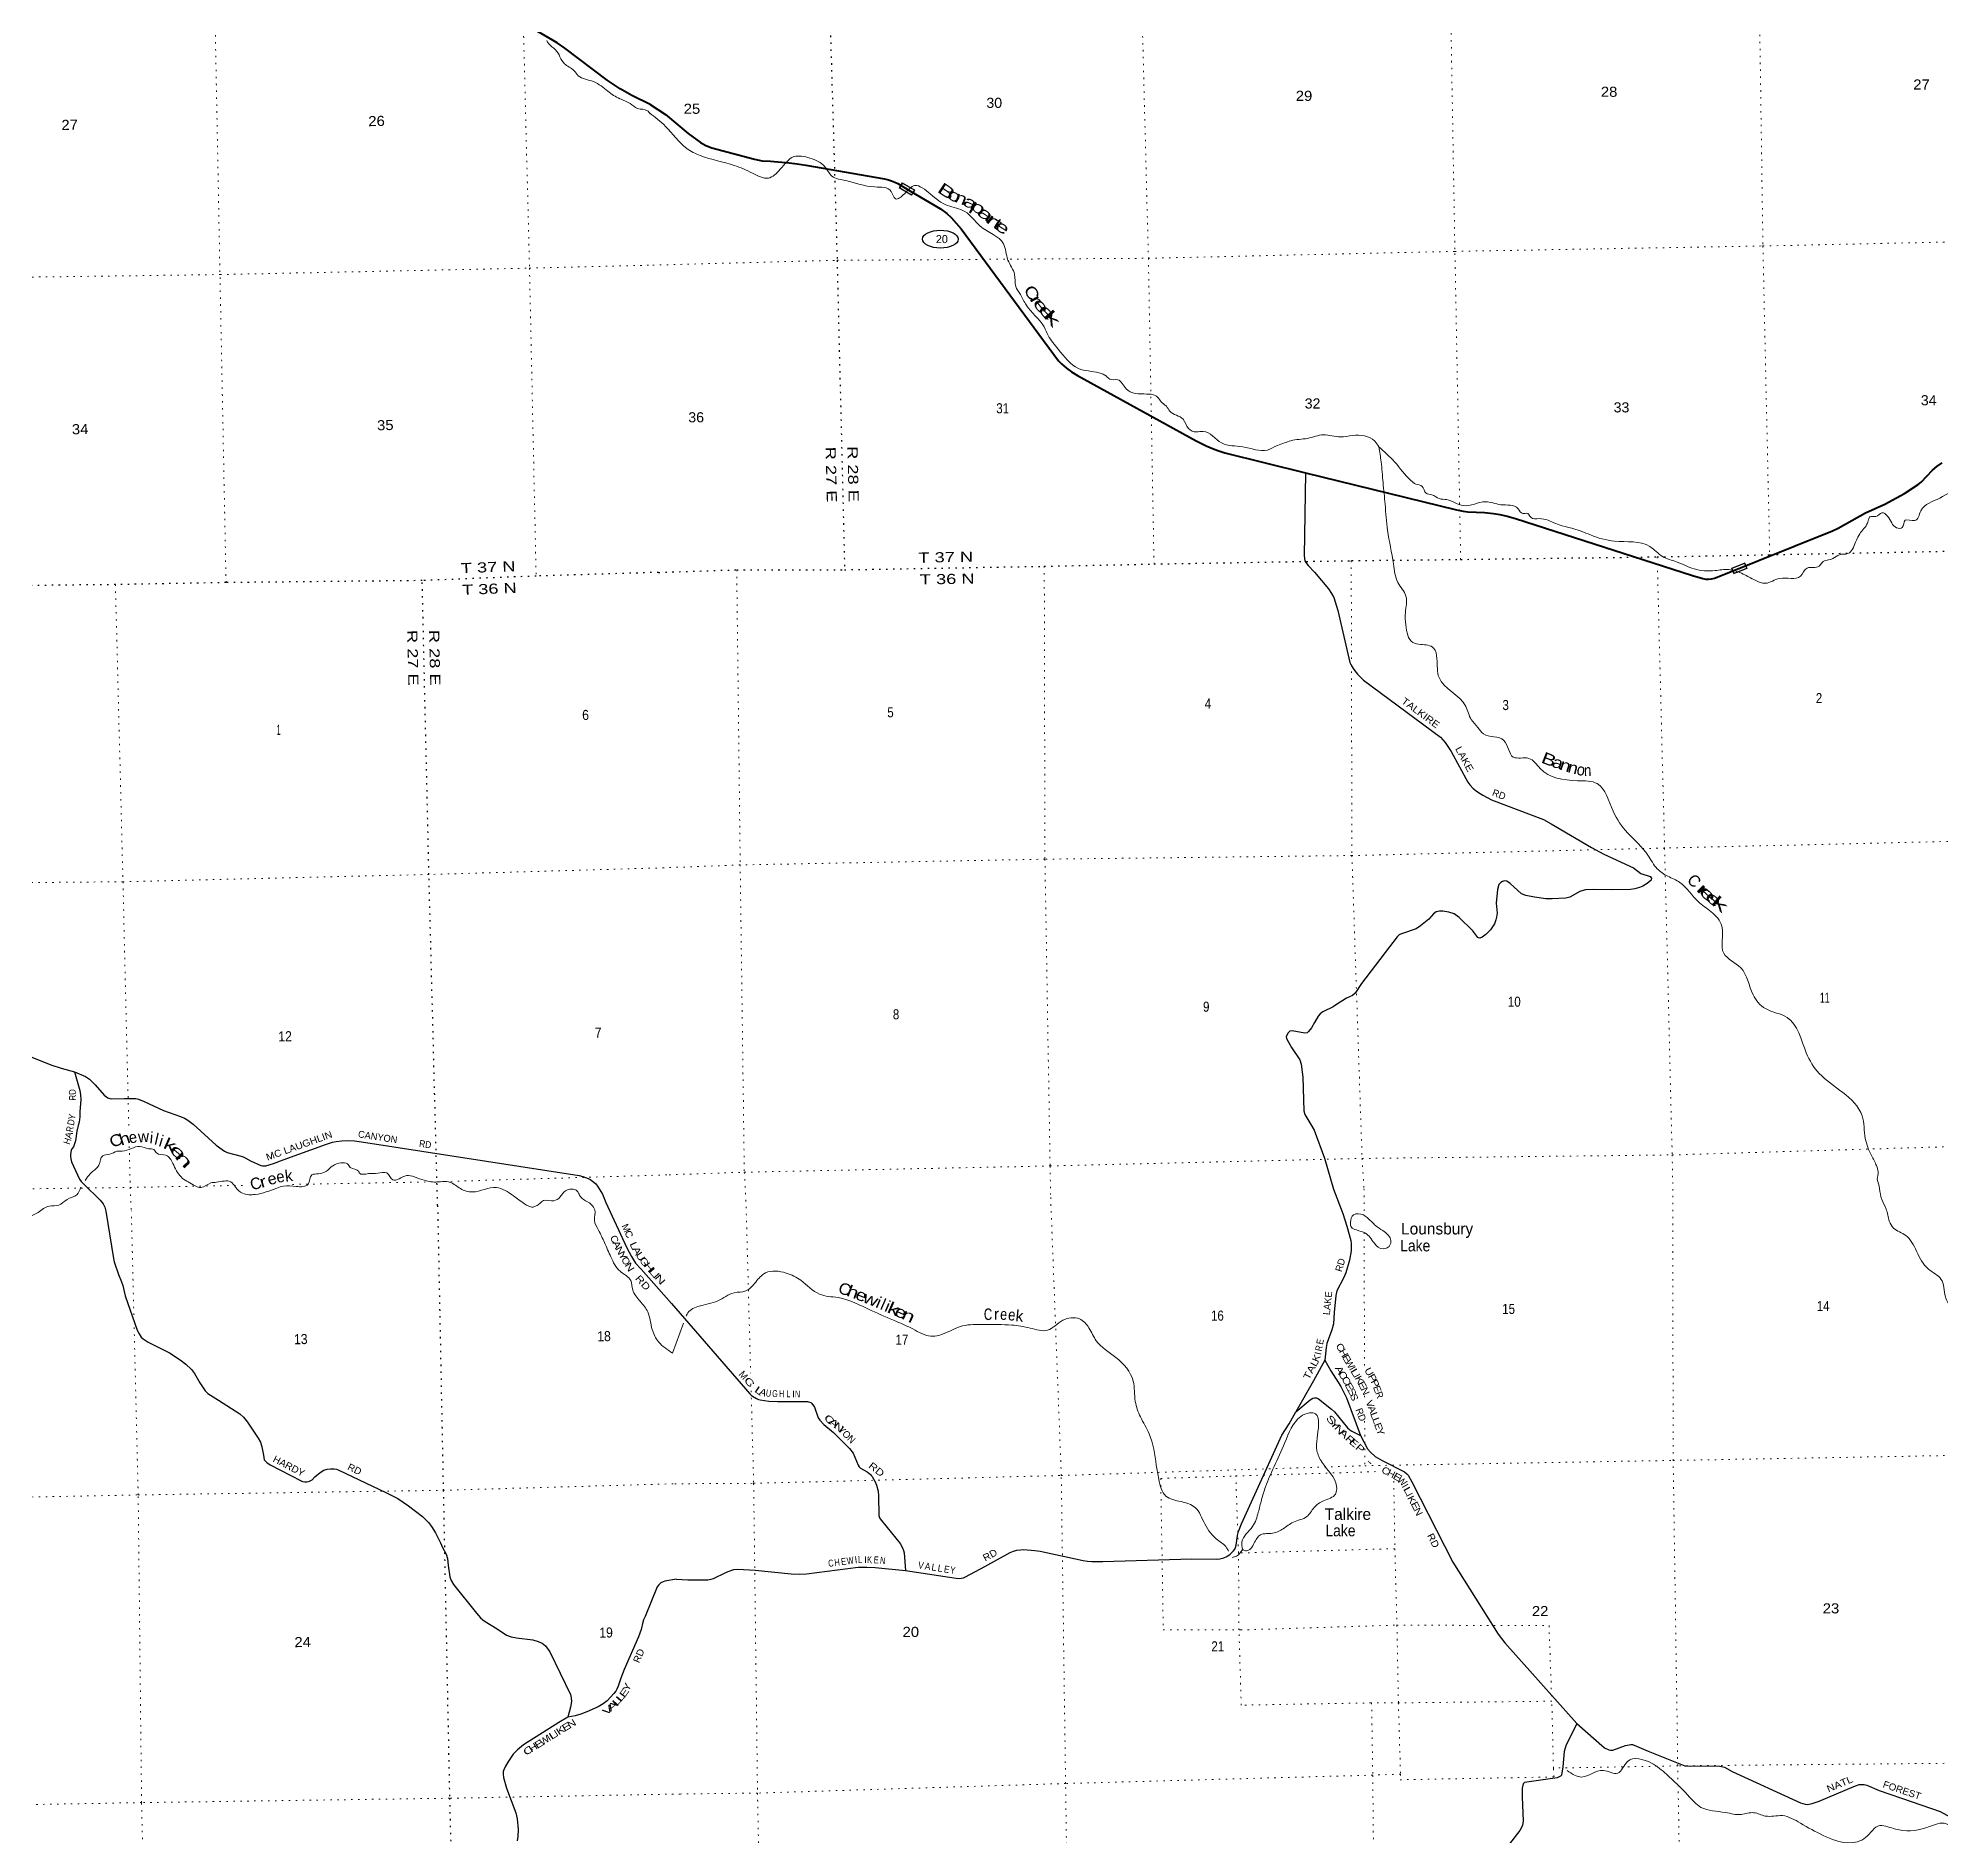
# Model space of a CAD drawing. Header units: feet. Extents: x 242557 to 489137, y 368785 to 557307.
# Drawn here: x 385670 to 418652, y 405982 to 437158 of the extents above; entities that cross this region are included whole.
import ezdxf
from ezdxf.enums import TextEntityAlignment as Align

# ---------------------------------------------------------------- set-up
doc = ezdxf.new("R2010")
doc.units = ezdxf.units.FT
doc.header["$LTSCALE"] = 80
doc.linetypes.add('DOTTED', pattern=[1.5, 0.3, -1.2])
for name, color, linetype, lineweight in [('17', 7, 'Continuous', 25), ('23', 7, 'Continuous', 70), ('29', 7, 'Continuous', 25), ('30', 7, 'Continuous', 35), ('39', 7, 'Continuous', 13), ('41', 7, 'Continuous', 13), ('59', 7, 'Continuous', 13), ('6', 7, 'DOTTED', 25), ('7', 7, 'DOTTED', 13)]:
    doc.layers.add(name, color=color, linetype=linetype, lineweight=lineweight)

msp = doc.modelspace()

# ---------------------------------------------------------------- linework, layer by layer
at = {"layer": '17'}
msp.add_ellipse((401300.83, 433672.83), major_axis=(309.24, -1), ratio=0.500121, dxfattribs=at)
at = {"layer": '23'}
for points in [[(396271.85, 436009.57), (395957.43, 436163.82), (395751.58, 436276.82), (395531.14, 436427.76), (394796.69, 436983.21), (394660.72, 437076.14), (394313.42, 437277.61)], [(396271.85, 436009.57), (396541.2, 435832.72), (396933.02, 435504.11), (397142.91, 435347.22), (397235.15, 435294.6), (397343.19, 435254.86), (398079.62, 435057.95), (398213.53, 435031.4), (398355.39, 435022.04), (398681.49, 434995.44), (398823.01, 434980.04), (398969.43, 434957.8), (400335.58, 434717.25), (400400.45, 434701.6), (400456.59, 434682.34), (400511.12, 434661.48), (400561.89, 434635.64), (400772.99, 434513.19), (401302, 434195.95), (401410.12, 434119.84), (401485.39, 434048.55), (401659.86, 433850.34), (403349.06, 431565.32), (403402.17, 431510.3), (403487.52, 431437.08), (403575.39, 431375.49), (403674.47, 431310), (405732.81, 430175.28), (405906.59, 430092.41), (406043.8, 430032.2), (406127.21, 430003.32), (406226.65, 429971.22), (407627.85, 429626)], [(407627.85, 429626), (410242.62, 428981.8), (410356.7, 428958.53), (410439.45, 428950.08), (410728.81, 428936.06), (410885.99, 428920.01), (410991.85, 428903.96), (411118.56, 428870.26), (411263.01, 428830.13), (414330.62, 427845.03), (414509.74, 427792.65), (414564.55, 427782.95), (414609.46, 427782.95), (414657.58, 427787.76), (414712.11, 427800.6), (414818.01, 427836.45), (416754.39, 428619.45), (416856.53, 428665.64), (417324.88, 428932.06), (417663.29, 429082.39), (418002.66, 429264.56), (418242.31, 429419.94), (418290.43, 429461.67), (418486.1, 429667.09), (418566.3, 429734.5), (418654.51, 429793.88)]]:
    msp.add_lwpolyline(points, dxfattribs=at)
at = {"layer": '29'}
for p, q in [((389913.02, 417714.34), (390664.49, 417987.22)), ((391273.3, 418026.73), (395044.71, 417444.33)), ((395506.89, 416978.19), (395868.11, 416193.3)), ((396116.18, 415819.52), (396643.54, 415225.48))]:
    msp.add_line(p, q, dxfattribs=at)
for points in [[(407627.85, 429626), (407602.77, 428185.75), (407615.78, 428098.16), (407631.47, 428066.8), (407671.58, 428018.71), (407784.39, 427904.38), (408025.22, 427613.38), (408078.29, 427533.54), (408116.58, 427459.99), (408189, 427239.25), (408392.43, 426337.72), (408422.64, 426276.31), (408465.16, 426212.16), (408529.22, 426132.74), (408631.54, 426030.47), (409966.14, 425040.97), (410046.47, 424951.84), (410151.99, 424794.79), (410439.49, 424264.3), (410472.45, 424218.46), (410533.77, 424153.55), (410607.58, 424094.63), (410697.74, 424034.59), (410847.67, 423957.5), (411747.99, 423613.85), (411882.44, 423540.31), (411952.12, 423499.29), (412582.38, 423128.67), (412795.9, 423013.08), (413309.59, 422780.24), (413436.27, 422678.45), (413598.32, 422626.23), (413620.53, 422598.92), (413613.57, 422561.85), (413546.14, 422503.29), (413472.96, 422459.45), (413411.47, 422438.94), (413333.58, 422414.33), (413253.96, 422400.05), (412941.92, 422393.45), (412619.57, 422400.73), (412476.84, 422393.82), (412411.25, 422377.41), (412376.51, 422365.67), (412206.29, 422268.72), (412138.9, 422251.78), (411898.85, 422240), (411788.69, 422240.07), (411594.83, 422269.14), (411443.83, 422297.43), (411366.18, 422329.64), (411171.69, 422506.5), (411115.89, 422547.65), (411074.9, 422551.75), (411038.19, 422539.26), (411009.31, 422523.04), (410976.51, 422490.22), (410952.01, 422403.24), (410930.12, 422163.7), (410947.82, 421989.78), (410936.44, 421922.91), (410923.22, 421874.93), (410898.63, 421809.3), (410833.63, 421703.4), (410751.05, 421620.61), (410688.86, 421577.91), (410644.48, 421561.13), (410623.98, 421565.24), (410612.44, 421571.74), (410527.81, 421686.85), (410286.05, 421917.08), (410201.76, 421979.53), (410109.16, 422011.41), (410004.99, 422028.76), (409947.6, 422028.76), (409891.62, 422013.5), (409845.12, 421979.53), (409762.95, 421888.45), (409618.04, 421771.05), (409545.88, 421721.11), (409287.62, 421634.97), (409250.73, 421614.46), (409212.64, 421579.62), (409082.83, 421405.95), (408594.71, 420772.84), (408488.98, 420603.87), (408443.18, 420566.42), (408337.45, 420518.69), (408163.34, 420406.09)], [(384035.04, 420287.7), (384360.55, 420052.97), (384563.42, 419929.42), (384797.16, 419814.7), (385070.6, 419691.15), (385890.9, 419364.62), (386071.72, 419302.85), (386302.48, 419240.68)], [(408163.34, 420406.09), (408108.5, 420370.62), (407926.67, 420281.34), (407883.11, 420248.97), (407844.69, 420207.5), (407785.18, 420094.39), (407729.91, 420006.51), (407680.72, 419940.88), (407656.12, 419916.26), (407613.28, 419909.43), (407392.97, 419953.96), (407356.88, 419944.98), (407324.08, 419916.26), (407294.06, 419854.03), (407299.49, 419817.82), (407382.08, 419662.07), (407526.89, 419447.39), (407549.54, 419374.81), (407580.56, 419149.19), (407598.74, 418564.68), (407614.26, 418504.18), (407720.1, 418328.91), (407779.11, 418232.42), (407956.09, 417746.19), (408113.83, 417206.6)], [(386302.48, 419240.68), (386390.81, 418920.28), (386404.52, 418840.75), (386409.08, 418763.06), (386390.81, 418551), (386394.46, 418459.59), (386389.9, 418414.8), (386379.85, 418371.84), (386361.58, 418313.34), (386343.31, 418210.97), (386319.56, 418046.43), (386303.12, 417995.25), (386281.19, 417944.06), (386253.8, 417907.49), (386241, 417878.25), (386230.04, 417816.09), (386231.87, 417777.7), (386237.35, 417732), (386251.06, 417679.89), (386387.16, 417384.66), (386417.31, 417341.69), (386460.23, 417296.91), (386745.23, 417019.04), (386796.39, 416956.88), (386825.62, 416898.37), (386845.55, 416825.42)], [(386302.48, 419240.68), (386490.68, 419161.65), (386562.35, 419113.11), (386658.27, 419016.04), (386817.04, 418839.54), (386835.79, 418819.68), (386875.48, 418793.21), (386910.76, 418779.97), (386944.94, 418773.35), (387165.45, 418777.76), (387319.81, 418782.17), (387362.81, 418779.97), (387409.12, 418768.94), (387505.04, 418729.22), (387840.21, 418570.37), (388135.7, 418468.88), (388206.27, 418440.21), (388265.8, 418407.12), (388356.21, 418332.1), (388757.54, 417970.27), (388858.98, 417893.07), (388900.33, 417866.6), (388942.77, 417846.72), (389185.34, 417778.35), (389221.17, 417766.22), (389260.31, 417749.64), (389348.51, 417701.11), (389529.33, 417617.27), (389558, 417610.67), (389590.53, 417610.68), (389615.33, 417612.88), (389749.84, 417652.57), (389913.02, 417714.34)], [(390664.49, 417987.22), (390771.38, 418021.05), (390835.33, 418036.49), (390934.56, 418047.52), (391024.97, 418049.73), (391150.66, 418045.31), (391273.3, 418026.73)], [(395044.71, 417444.33), (395108.31, 417428.68), (395154.07, 417412.13), (395226.29, 417380.14), (395275.36, 417348.15), (395325.52, 417304.03), (395361.36, 417257.69), (395419.24, 417168.34), (395445.15, 417120.9), (395506.89, 416978.19)], [(408113.83, 417206.6), (408272.86, 416787.99), (408339.64, 416566.13), (408409.11, 416320.12), (408417.61, 416259.52), (408417.61, 416141.09), (408388.35, 415977.86), (408322.94, 415757.41), (408287.67, 415677.12), (408171.46, 415447.13), (408152.97, 415365.04), (408122.8, 415070.93), (408109.92, 414873.97), (408080.63, 414772.34), (407996.31, 414532.91), (407982.25, 414461.58), (407961.98, 414246.64)], [(386845.55, 416825.42), (386974.93, 416008.6), (386987.94, 415947.24), (387062.26, 415731.56), (387114.29, 415605.12), (387138.44, 415540.04), (387158.89, 415434.06), (387179.32, 415361.54), (387389.3, 414764.69), (387421.81, 414698.68), (387456.19, 414645.69), (387487.77, 414614.08), (387575.11, 414556.44), (387946.74, 414370.51), (388132.55, 414251.51), (388230.1, 414178.06), (388325.8, 414080.45), (388378.75, 414014.44), (388474.45, 413849.89), (388563.64, 413716.01), (388609.16, 413668.6), (388794.05, 413552.39), (389165.68, 413314.39), (389227.93, 413257.67), (389299.46, 413173.08), (389485.27, 412890.46), (389521.51, 412826.3), (389544.74, 412741.71), (389574.47, 412600.4), (389584.69, 412517.65), (389596.76, 412503.71), (389631.14, 412471.16), (389693.39, 412429.33), (390228.53, 412154.15), (390252.7, 412144.84), (390292.64, 412136.48), (390327.03, 412137.41), (390369.75, 412146.71), (390415.28, 412169.95), (390466.37, 412221.09), (390556.5, 412300.1), (390620.61, 412336.36), (390679.13, 412355.88), (390733.94, 412362.4), (390801.77, 412363.32), (390841.73, 412354.95), (390882.59, 412340.09), (391692.74, 411953.34), (391900.85, 411849.21), (392086.67, 411722.78), (392331.94, 411536.84), (392436, 411432.72), (392487.11, 411364.85), (392552.15, 411251.43), (392641.34, 411078.51), (392677.51, 410999.47)], [(395868.11, 416193.3), (395951.6, 416040.2), (396022.21, 415928.64), (396116.18, 415819.52)], [(396643.54, 415225.48), (397998.48, 413658.91), (398024.58, 413637.5), (398048.42, 413621.06), (398116.82, 413578.39), (398147.66, 413564.07), (398178.36, 413554.7), (398329.51, 413536.37), (398481.32, 413531.02), (399000.22, 413530.61), (399054.11, 413512.07), (399073.05, 413493.12), (399122.18, 413430), (399183.86, 413246.35), (399210.32, 413204.17), (399279.99, 413130.64), (399447.42, 412993.3), (399727.79, 412716.62), (399787.85, 412633.38), (399877.79, 412424.96), (399896.72, 412395.35), (399915.03, 412375.9), (400034.08, 412307.52), (400088.59, 412263.76), (400109.74, 412241.4), (400119.22, 412230.74), (400174.16, 412136.84), (400197.32, 412075.61), (400223.35, 411973.77), (400231.41, 411894.43), (400232.82, 411553.38), (400244.01, 411514.99), (400258.85, 411494.16), (400380, 411346.18), (400605.84, 411069.52), (400647.02, 410994.42), (400663.6, 410945.87), (400670.99, 410906.21), (400697.89, 410600.71)], [(407961.98, 414246.64), (407766.09, 413883.82), (407457.78, 413351.18)], [(407961.98, 414246.64), (408066.14, 414060.51), (408237.39, 413785.89), (408296.91, 413673.17), (408335.78, 413589.44), (408578.09, 412939.55)], [(400697.89, 410600.71), (401456.36, 410482.31), (401572.52, 410466.27), (401636.42, 410462.72), (401669.56, 410465.09), (401702.7, 410472.2), (401738.2, 410489.95), (402069.15, 410670.44), (402510.77, 410912.93), (402568.98, 410936.41), (402625.79, 410950.62), (402689.7, 410960.1), (402741.77, 410963.65), (402938.22, 410948.25), (403031.27, 410934), (403774.97, 410773.3), (403849.49, 410762.33), (403922.86, 410757.59), (404114.73, 410757.45), (405658.64, 410799.82), (406089.02, 410793.34), (406143.02, 410799.05), (406209.29, 410819.17), (406263.73, 410844.05), (406318.75, 410884.6), (406379.71, 410941.16), (406403.38, 410971.95), (406414.58, 410997.23), (406427.05, 411040.63), (406447.11, 411206.56), (406464.92, 411277.48), (406520.29, 411407.27), (407214.7, 412942.18), (407340.67, 413143.81), (407457.78, 413351.18)], [(407457.78, 413351.18), (407706.49, 413558.32), (407752.52, 413585.54), (407780.92, 413590.27), (407816.42, 413590.27), (407853.44, 413575.82), (408078.55, 413398.16), (408126.49, 413348.69), (408354.22, 413072.8), (408393.95, 413038.42), (408427.09, 413014.74), (408578.09, 412939.55)], [(408578.09, 412939.55), (408701.64, 412709.22), (408749.73, 412650.8), (408834.19, 412576.58), (408955.78, 412504.77), (409343.03, 412306.77), (409383.31, 412273.42), (409402.25, 412254.47), (409468.98, 412135.57), (410176.28, 410744.92), (410966.4, 409498.76), (411078.03, 409347.18), (412324.54, 407946.03)], [(392677.51, 410999.47), (392737.96, 410885.14), (392762.11, 410808.91), (392775.12, 410684.33), (392804.85, 410490.95), (392825.29, 410425.88), (392864.31, 410357.08), (393265.67, 409858.77), (393336.28, 409780.68), (393377.16, 409747.21), (393414.32, 409713.74), (393622.43, 409591.02), (393785.95, 409479.46), (393863.99, 409449.71), (393956.9, 409434.84), (394239.34, 409397.65), (394335.96, 409371.62), (394402.85, 409338.15), (394458.6, 409293.52), (394536.64, 409189.4), (394893.4, 408453.09), (394906.4, 408391.74), (394908.26, 408326.66), (394893.4, 408229.97), (394845, 408058.95)], [(396728.97, 410448.17), (396925.33, 410437.7), (397274.21, 410440.22), (397328.93, 410450.45), (397371.25, 410461.53), (397586.28, 410564.95), (397624.51, 410582.33), (397721.55, 410615.48), (397790.67, 410622.95), (398092.09, 410605.69), (398716.01, 410539.62), (398864.77, 410534.95), (398980.61, 410539.2), (399878.07, 410658.94), (400029.29, 410658.11), (400169.06, 410653.43), (400697.89, 410600.71)], [(396728.97, 410448.17), (396530.42, 410414.72), (396496.04, 410404.5), (396460.74, 410387.77), (396421.72, 410352.44), (396396.63, 410314.32), (396184.8, 409804.85), (396159.72, 409746.29), (396147.64, 409704.45), (396117.91, 409578.01), (396073.32, 409451.57), (395824.32, 408886.33), (395764.86, 408733.86), (395716.55, 408592.55), (395693.33, 408543.28), (395676.73, 408507.94), (395645.14, 408468.89), (395526.22, 408340.59), (395459.21, 408286.69), (395374.66, 408239.27), (395177.69, 408150.02), (395072.71, 408108.19), (394973.3, 408083.09), (394845, 408058.95)], [(394845, 408058.95), (394689.96, 407966.87), (394080.49, 407580.12), (393972.72, 407492.73), (393902.11, 407416.5), (393816.64, 407295.64), (393768.32, 407208.25), (393738.6, 407145.03), (393729.3, 407113.42), (393725.59, 407066.94), (393731.16, 407014.88), (393783.19, 406828.94), (393946.7, 406397.57), (393967.15, 406297.16), (393989.45, 406111.23), (393982.01, 405988.51), (393969, 405914.13)], [(412324.54, 407946.03), (412212, 407712.27), (412140.99, 407579.63), (412105.79, 407461.12), (412086.82, 407199.75), (412058.59, 407053.23), (412046.31, 407032.5), (411985.11, 407008.1), (411421.97, 406922.82), (411397.77, 406899.86), (411382.3, 406824.38), (411382.54, 406670.81), (411399.96, 406263.26), (411383.57, 406179.84), (411342.03, 406095.44), (410900.7, 405528.5)], [(412324.54, 407946.03), (412804.79, 407527.13), (412879.48, 407489.63), (412912.62, 407484.89), (412949.4, 407483.92), (413171.28, 407566.81), (413262.92, 407584.37), (413291.33, 407584.37), (413363.4, 407557.68), (413559.8, 407467.87), (414200.24, 407212.52), (414244.84, 407212.38), (414287.44, 407207.65), (414464.59, 407214.42), (414804.15, 407210.04), (414886.65, 407188.84), (415019.86, 407113.13), (416202.67, 406573.03), (416283.15, 406549.35), (416321.02, 406544.61), (416406.23, 406558.82), (416524.65, 406602.4), (417127.46, 406858.87), (417220.47, 406890.42), (417302.32, 406889.52), (417348.29, 406880.95), (417561.72, 406785.86), (418136.72, 406590.69), (418622.11, 406422.55), (418864.08, 406291.97)]]:
    msp.add_lwpolyline(points, dxfattribs=at)
at = {"layer": '39'}
msp.add_line((396658.9, 414365.64), (396853.59, 414884.57), dxfattribs=at)
for points in [[(394483.62, 437113.41), (394513.38, 437063.81), (394634.98, 436955.04), (394787.95, 436713.55), (394952.32, 436595.76), (395027.1, 436506.35), (395294.27, 436403), (395540.6, 436236.44), (395745.66, 436107.42), (395925.44, 436024.38), (396054.74, 435938.2), (396227.46, 435899.54), (396274.64, 435847.86)], [(396266.6, 435856.67), (396539.92, 435626.53), (396906.97, 435245.85), (397141.79, 435121.37), (397730.37, 434951.66), (398048.08, 434815.35), (398321.15, 434731.43), (398526.71, 434883.73), (398764.38, 435102.83), (399039.26, 435077.52), (399300.44, 434926.87), (399422.23, 434767.64), (399662.96, 434687.64), (400166.46, 434578.26), (400449.62, 434500.43), (400522.8, 434373.37), (400677.2, 434458.37), (400855.29, 434603.28), (401126.66, 434456.33), (401426.4, 434257.31), (401725.81, 434153.27), (401991.39, 433899.56), (402392.53, 433593.77), (402472.32, 433311.11), (402586.34, 433060.91), (402607.28, 432852.82), (402686.56, 432713.65), (402788.23, 432532.12), (403096.68, 432153.25), (403169.94, 432001.93), (403342.52, 431766.08), (403695.26, 431431.84), (404051.15, 431356.29), (404178.65, 431296.11), (404237.42, 431245.79), (404372.84, 431236.16), (404518.86, 431081.06), (404874.8, 430989.34), (405024.41, 430963.6), (405164.34, 430818.58), (405217.02, 430776.32), (405273.88, 430693.66), (405506.75, 430550.99), (405598.23, 430391.65), (405735.84, 430331.5), (405855.02, 430342.03), (406172.95, 430141.04), (406538.9, 430075.64), (406965.44, 430018.53), (407138.93, 430097.96), (407262.04, 430140.83), (407371.01, 430179.62), (407659.81, 430221.05), (407938.43, 430282.66), (408231.55, 430245.29), (408441.59, 430272.31), (408825.85, 430172.61), (408896.91, 430073.83)], [(408896.04, 430075.03), (409170.6, 429812.06), (409452.6, 429487.67), (409537.66, 429429.36), (409648.93, 429389.33), (409714.01, 429270.32), (409815.13, 429242.38), (409944.68, 429176.14), (410070.02, 429158.4), (410361.34, 429054.33), (410745.02, 429122.37), (411007.87, 429070.75), (411309.18, 429001.07), (411390.3, 428916.48), (411475.15, 428918.8), (411527.92, 428852.29), (411677.52, 428830.58), (411964.75, 428742.67), (412403.66, 428612.85), (412565.54, 428546.73), (412980.12, 428441.07), (413592.7, 428344.2), (413811.51, 428173.18), (414054.31, 428081.07), (414359.85, 427956.84), (414721.62, 427929.82), (414957.97, 427946.82), (415208.79, 427868.88), (415417.29, 427760.48), (415593.26, 427708.55), (415841.49, 427794.31), (416201.01, 427833.97), (416315.7, 427973.82), (416523.71, 428004.87), (416576.02, 428069.73), (416763.7, 428137.08), (416876.61, 428204.17), (417024.05, 428222.88), (417156.71, 428423.43), (417281.23, 428638.09), (417353.65, 428731.31), (417381.65, 428814.27), (417403.71, 428860.83), (417506.74, 428865.24), (417611.59, 428930.28), (417710.79, 428874.04), (417867.09, 428670.47), (417964.06, 428674.85), (418014.13, 428800.33), (418177.82, 428794.84), (418288.36, 428964.99), (418614.92, 429186.43), (418992.31, 429315.08), (419127.85, 429269.08), (419244.95, 429295.76), (419463.38, 429235.9), (420227.69, 429084.99), (420450.06, 429053.44), (420627.68, 429106.61), (420845.98, 429085.15), (421302.02, 429260.56), (421445.52, 429248.94), (421597.22, 429202.99), (421814.69, 429417.98), (422024.48, 429519.77), (422165.65, 429597.06), (422319.24, 429589.52), (422399.35, 429793.92), (422602.89, 429948.24), (422869.36, 430015.87), (423039.2, 429984.13), (423243.57, 429901.98), (423493.82, 429987.75), (423780.86, 429954.4), (424104.38, 429888.84), (424379.79, 429711.96), (424650.63, 429688.67), (424919.12, 429758.32), (425140.44, 430027.9), (425299.62, 430157.8), (425529.55, 430275.83), (425704.57, 430496.73), (425812.92, 430713.36), (426189.43, 431096.66), (426431.18, 431301.63), (426673.03, 431480.33), (426755.21, 431670.59), (426807.11, 431850.65), (426840.66, 431883.14)], [(408896.91, 430073.83), (408936.21, 429813.26), (408969.8, 429453.63), (409005.45, 429079.87), (409049.46, 428627.32), (409148.49, 428043.6), (409226.38, 427724.55), (409366.63, 427486.57), (409357.52, 427203.6), (409364.34, 426987.37), (409484.61, 426682.62), (409622.12, 426650.77), (409846.63, 426586.89), (409903.85, 426403.18), (409939.34, 426075.9), (410403.8, 425574.3), (410497.54, 425346.26), (410611.17, 425211.25), (410708.54, 425100.44), (411062.54, 424986.48), (411225.19, 424698.05), (411494.01, 424674.75), (411690.61, 424501.63), (412337.94, 424287.66), (412681.62, 424236.32), (412956.05, 423760.33), (413203.87, 423385.3), (413558.84, 422994.47), (413719.28, 422760.6), (413903.6, 422631.9), (414112.1, 422523.5), (414426.44, 422193.16), (414653.36, 422016.11), (414838.11, 421764.13), (414872.07, 421297.4), (415165.93, 421045.81), (415379.73, 420577.69), (415594.74, 420337.94), (415973.13, 420183.66), (416302.6, 419570.43), (416524.08, 419215.51), (416933.39, 418885.5), (417268.2, 418480.46), (417324.13, 418086.56), (417432.26, 417789.85), (417517.73, 417616.35), (417546.4, 417507.31), (417530.67, 417381.95)], [(386486.2, 417359.55), (386508.88, 417393.93), (386595.55, 417497.05), (386724.12, 417625.39), (386789.28, 417786.72), (386912.02, 417813.73), (387034.22, 417865.02), (387127.14, 417869.11), (387283.92, 417911.04), (387432.66, 417950.78), (387583.19, 417909.59), (387676.52, 417895.48), (387722.33, 417835.78), (387882.92, 417796.84), (388003.33, 417655.82), (388146.02, 417422.2), (388359.34, 417285.26), (388495.91, 417235.68), (388661.94, 417316.27), (388762.76, 417328.63), (389007.25, 417336.08), (389090.2, 417242.81), (389213.89, 417136.26), (389432.69, 417116.84), (389804.31, 417226.28), (389922.78, 417263.32), (390141.31, 417256.03), (390346.64, 417297.02), (390409.87, 417454.26), (390528.74, 417473.1), (390665.13, 417522.67), (390776.33, 417614.19), (390916.76, 417663.86), (391028.32, 417648.13), (391078.26, 417584.47), (391225.43, 417512.86), (391233.96, 417492.81), (391392, 417478.1), (391553.63, 417483.72), (391709.2, 417489.19), (391814.92, 417372.13), (392053.92, 417444.23), (392191.93, 417420.99), (392529.57, 417331.34), (392812.77, 417325.48), (392987.02, 417218.04), (393192.53, 417159.87), (393609.33, 417237.94), (393903.72, 417092.68), (394094.24, 416953.02)], [(385669.87, 416805.09), (385862.41, 416914.08), (386027.82, 416931.92), (386171.26, 417028.21), (386341.24, 417112.94), (386410.68, 417243.76)], [(394362.18, 416958.03), (394363.89, 416960.3), (394425.17, 417011.17), (394607.23, 417007.11), (394710.93, 417072.16), (394805.59, 417179.5), (395009.89, 417175.94), (395048.86, 417101.57)], [(417530.67, 417381.95), (417569.87, 417217.74), (417608.45, 417028.42), (417684.86, 416864.25), (417740.05, 416655.09), (417815.47, 416535.41), (418024.44, 416406.62), (418212.4, 416133.71), (418417.36, 415822.74), (418635.41, 415649.65), (418712.97, 415343.87), (418822.19, 415158.19), (419000.01, 415067.14), (419136.32, 415025.73), (419372.82, 414840.92), (419714.99, 414448.1), (420050.28, 414182.58), (420314.19, 414036.84), (420515.41, 413893.71), (420967.76, 413814.98), (421377.31, 413662.43), (421714.24, 413504.19), (422020.55, 413179.34), (422197.69, 412847.5), (422581.03, 412421.21), (423026.78, 412095.49), (423335.01, 411774.73), (423608.72, 411552.32), (424058.7, 411127.55), (424466.79, 410859.65), (425023.37, 410637.61), (425218.04, 410425.54), (425581.47, 410166.74), (425819.28, 409923.28), (426188.7, 409486.56), (426654.24, 408908.38), (426874.53, 408725.22), (427068.83, 408620.38), (427289.43, 408514.12)], [(394093.88, 416953.28), (394169.27, 416913.74), (394245.26, 416898.55), (394298.46, 416917.54), (394362.18, 416958.03)], [(395048.86, 417101.57), (395064.59, 417080.01), (395220, 416973.11)], [(395220, 416973.11), (395255.1, 416937.21), (395316, 416848.95), (395307, 416670.95), (395377, 416499.95), (395481, 416283.95), (395593, 416032.95), (395752, 415784.95), (395937, 415624.95), (395972, 415463.95), (396099, 415267.95), (396233, 415080.95), (396309, 414774.95), (396420, 414562.95), (396658.9, 414365.64)], [(376823.93, 416652.97), (377016, 416373.95), (377245, 416282.95), (377712, 416248.95), (378035, 416123.95), (378377, 415986.95), (378693, 415892.95), (378973, 415675.95), (379274, 415555.95), (379408, 415503.95), (379550, 415338.95), (379887, 415229.95), (380214, 415209.95), (380470, 415278.95), (380612, 415329.95), (380944, 415271.95), (381793, 415076.95), (381971, 415031.95), (382106, 415041.95), (382281, 415067.95), (382705, 415040.95), (383065, 415010.95), (383326, 415064.95), (383531, 415013.95), (383759, 415027.95), (383858, 415231.95), (383949, 415429.95), (384120, 415596.95), (384371, 415647.95), (384638, 415730.95), (384657, 415800.95), (384757, 415866.95), (384772, 416022.95), (384969, 416062.95), (385067, 416104.95), (385049, 416225.95), (385133, 416275.95), (385189, 416395.95), (385286, 416391.95), (385302, 416519.95), (385400, 416648.95), (385669.87, 416805.09)], [(408746.2, 416664.97), (408628.87, 416761.44), (408459.09, 416763.65), (408405.05, 416630.33), (408420.67, 416549.96), (408507.69, 416500.85), (408666.21, 416446.65), (408819.68, 416270.07), (408969.37, 416172.31), (409094.98, 416248.01), (409101.02, 416339.19), (408966.31, 416489.9), (408839.07, 416578.05), (408779.14, 416637.39), (408746.2, 416664.97)], [(396899.23, 415006.22), (396913.49, 415044.24), (397098.51, 415173.9), (397447.88, 415272.89), (397727.64, 415412.79), (397929, 415443.68), (398101.32, 415599.34), (398269.54, 415756.94), (398631.27, 415755.05), (398882.61, 415629.25), (399209.28, 415387.82), (399527.85, 415328.3), (400102.6, 415106.67), (400543.35, 414914.37), (400823.06, 414785.17), (401137.05, 414658.78), (401686.71, 414837.19), (402047.84, 414861.59), (402539.05, 414852.53), (402855.41, 414801.05), (403155.3, 414763.36), (403422.22, 414935.35), (403708.59, 414960.07), (403875.74, 414804.03), (404001.98, 414580.3), (404341.85, 414290.6), (404641.93, 413882.66), (404678.11, 413529.4), (404766.93, 413262.33), (404916.91, 412970.34), (405042.21, 412426.9), (405084.08, 412181.01), (405207.81, 411888.43), (405470.59, 411793.24), (405713.32, 411691.53), (405881.34, 411406.02), (406105.78, 411127.87), (406260.32, 410993.8), (406293.66, 410935.16)], [(406533.69, 410967.65), (406524.74, 411096.93), (406708.74, 411362.12), (406808.29, 411609.2), (406864.09, 411824.94), (406933.84, 412049.09), (407081.86, 412400.19), (407269.3, 412815.39), (407543.07, 413268.83), (407695.24, 413330.96), (407798.6, 413317.13), (407853.29, 413130.21), (407825.05, 412676.35), (407912.41, 412473.98), (408164.16, 412058.87), (408146.95, 411924.94), (407937.42, 411806.87), (407774.35, 411689.86), (407648.53, 411533.22), (407416.25, 411438.92), (407239.04, 411321.58), (407056.85, 411246.62), (406849.37, 411217.62), (406733.47, 411069.31), (406629.19, 410943.52), (406584.81, 410940.48), (406533.69, 410967.65)], [(406353.12, 410827.13), (406433.26, 410850.03), (406536.42, 410966.2)], [(412157.79, 407133.99), (412410.88, 407020.37), (412786.19, 407134.12), (413035.77, 407087.19), (413203.05, 407287.26), (413617.83, 407262.3), (413878.79, 407067.93), (414248.51, 406708.1), (414477.57, 406494.8), (414899.85, 406405.26), (415175.41, 406371.06), (415392.94, 406402.31), (415592.26, 406344.13), (415887.11, 406350.83), (416199.18, 406220.35), (416595.9, 406008.84), (417039.28, 405879.31), (417328.2, 405970.86), (417576.12, 406178.83), (417716.02, 406157.74), (417976.1, 406092.84), (418503.46, 406183.74), (418652.14, 406221.52), (418788.45, 406180.11), (418918.86, 405950.4), (419030.67, 405558.4), (419129.19, 405218.71), (419233.22, 405174.54), (419539.71, 405112.72), (419709.17, 404853.54), (419778.14, 404660.88), (420100.09, 404449.69), (420199.29, 404350.78), (420531.55, 404220.75), (421026.72, 404124.78), (421233.87, 403896.82), (421448.76, 403594.17), (422064.49, 403347.17), (422401.12, 403112.03), (422852.25, 402816.78), (422964.7, 402667.59), (423011.85, 402456.22), (423166.26, 402328.22), (423296.98, 402084.35), (423536.63, 401849.03), (423851.62, 401407.03), (424250.75, 401268.41), (424581.72, 401105.98), (424895.7, 400799.51), (425201.16, 400693.16), (425607.78, 400581.01), (425697.16, 400469.74), (425950.8, 399969.69), (426240.98, 399733.49), (426478.27, 399694.38), (426640.14, 399412.78), (426714.52, 398797.37), (426597.71, 398689.5)]]:
    msp.add_spline(points, degree=3, dxfattribs=at)
at = {"layer": '59'}
for p, q in [((400722.37, 434541.69), (400722.56, 434542.02)), ((415141.84, 427966.89), (415141.7, 427967.26))]:
    msp.add_line(p, q, dxfattribs=at)
for points in [[(400641.37, 434650.4), (400856.7, 434523.39), (400803.35, 434432.95), (400588.02, 434559.96)], [(400598.98, 434562.78), (400644.19, 434639.43), (400845.73, 434520.56), (400800.52, 434443.91)], [(415006.29, 427968.82), (415238.13, 428062.34), (415277.4, 427964.97), (415045.56, 427871.44)], [(415016.69, 427964.39), (415233.7, 428051.93), (415266.99, 427969.39), (415049.98, 427881.84)]]:
    msp.add_lwpolyline(points, close=True, dxfattribs=at)
at = {"layer": '6'}
for points in [[(398967.73, 463079.02), (398972.67, 459939.73), (398999.51, 454567.98), (399098.62, 449327.86), (399264.71, 444005.11), (399356.18, 438639.65), (399512.2, 433306.76), (399642.05, 427943.47)], [(396416.92, 427897.62), (397773.02, 427942.95), (399642.05, 427943.47), (403101.06, 428004.14), (405002.28, 428043.16), (408426.94, 428101.69), (410314.08, 428122.48), (413718.59, 428166.79), (415668.31, 428203.96), (419105.06, 428272.64), (421024.74, 428234.93), (424428.92, 428372.21), (426370.69, 428372.98), (426908.43, 428384.04)], [(396416.92, 427897.62), (394297.85, 427834.04), (392324.16, 427755.8), (388926.06, 427720.81), (387010.04, 427686.35), (383652.41, 427650.22), (381649.12, 427630.02), (380101.65, 427613.39)], [(392590.67, 416926.32), (392441.41, 422662.29), (392324.16, 427755.8)], [(392590.67, 416926.32), (392689, 411989.95), (392798, 406652.95), (392940, 401332.95), (392972, 396028.95), (393083, 390705.95), (393153, 385339.95), (393242, 380014.95), (393351, 374704.95), (393382.1, 370920.97)]]:
    msp.add_lwpolyline(points, dxfattribs=at)
at = {"layer": '7'}
for p, q in [((397932.7, 417021.58), (398014.34, 414017.03)), ((408639.78, 417216.29), (408641.09, 416747.51)), ((408641.91, 416457.33), (408648.43, 414131.1)), ((408649.85, 413624.76), (408650.15, 413517.95)), ((408651.07, 413188.15), (408653.24, 412415.97)), ((409174.38, 410977.13), (406466.42, 410903.39))]:
    msp.add_line(p, q, dxfattribs=at)
for points in [[(404283.95, 463175.49), (404338.95, 460041.47), (404482.81, 454720.66), (404535.78, 449385.39), (404657.34, 444082.69), (404764.86, 438751.65), (404904.98, 433341.9), (405002.28, 428043.16)], [(410314.08, 428122.48), (410214.49, 433498.01), (410121.2, 438806.87), (410017.72, 444139.94), (409871.83, 449464.79), (409813.07, 454721.22), (409741.76, 460098.87), (409683.38, 463274.79)], [(415024.08, 463374.3), (415087.69, 460242.98), (415155.08, 454830.96), (415216, 449534.11), (415349.81, 444197.1), (415473.39, 438892.39), (415550.62, 433555.18), (415668.31, 428203.96)], [(393481.67, 462982.64), (393580.51, 459926.88), (393694.62, 454519.6), (393798.95, 449189), (393929.95, 443840.79), (394048.46, 438508.49), (394183.28, 433170.48), (394297.85, 427834.04)], [(388926.06, 427720.81), (388822.44, 432985.19), (388718.09, 438442.72), (388600.44, 443861.5), (388531.28, 446708.92)], [(396321.66, 433223.86), (399512.2, 433306.76), (404904.98, 433341.9), (410214.62, 433461.63), (415550.62, 433555.18), (420912.82, 433669.03), (426204.48, 433730.08), (426805.21, 433743.13)], [(372942.75, 432828.31), (378179.31, 432914.19), (383525.67, 432988.41), (388823.58, 433059.53), (394183.28, 433170.48), (396321.66, 433223.86)], [(413718.59, 428166.79), (413847.34, 423120.79), (413979.06, 417801.96), (413987.32, 417315.47)], [(397773.02, 427942.95), (397833.31, 422827.99), (397904.44, 417502.89), (397932.7, 417021.58)], [(403101.06, 428004.14), (403112.72, 422927.41), (403202, 417610.45), (403209.83, 417116.9)], [(408418.86, 428101.66), (408430.64, 422990.58), (408606.57, 417740.62), (408639.78, 417216.29)], [(387010.04, 427686.35), (387140.67, 422536.46), (387242.69, 418241.45)], [(424521.36, 423307.89), (419114.54, 423242.39), (413847.34, 423120.79), (408430.64, 422990.58), (403112.72, 422927.41), (397833.31, 422827.99), (396508.48, 422777.86)], [(396508.48, 422777.86), (392441.41, 422662.29), (387140.67, 422536.46), (381830.1, 422489.35), (376528.93, 422436.48)], [(387249.62, 417949.87), (387266.51, 417238.73), (387285.71, 416833.1)], [(396603.64, 417457.18), (397904.44, 417502.89), (403202, 417610.45), (408606.57, 417740.62), (413979.06, 417801.96), (419213.81, 417957.8), (424600.68, 417950.48)], [(374809.95, 417063.39), (376668.72, 417094.42), (381978.75, 417165.81), (387266.51, 417238.73), (389266.39, 417275.53)], [(390076.92, 417290.45), (392580, 417336.51), (396603.64, 417457.18)], [(414721.47, 371308.96), (414677.49, 375217.33), (414621.33, 380533.24), (414556.81, 385861.11), (414405.59, 391180.93), (414294.85, 396497.63), (414165.71, 401824.03), (414075.47, 407218.08), (413995.66, 412507.15), (413987.32, 417315.47)], [(403882.09, 382092.24), (403803.95, 385648.88), (403676.69, 390981.39), (403582.83, 396266.1), (403545.93, 401533.89), (403470.28, 406908.04), (403395.44, 412245.79), (403209.83, 417116.9)], [(387657, 395955.95), (387578, 401262.95), (387463, 406576.95), (387404, 411908.95), (387285.71, 416833.1)], [(398019.35, 413832.36), (398066.14, 412110.4), (398133.58, 406742.13), (398233.9, 401439.36), (398277.09, 396161.59), (398356.37, 390805.73), (398442.43, 385508.71), (398535.12, 380185.53), (398698.19, 374878.11), (398742.32, 371016.5)], [(396699.38, 412102.96), (398066.14, 412110.4), (403395.44, 412245.79), (408653.24, 412415.97), (413995.66, 412507.15), (419321.82, 412602.01), (424667.93, 412621.46)], [(405118.09, 412195.95), (406418.42, 412237.67), (408917.46, 412314.86)], [(373823, 411657.95), (376760, 411719.95), (382083, 411804.95), (387404, 411908.95), (392689, 411989.95), (396699.38, 412102.96)], [(405118.09, 412195.95), (405162.57, 409572.76), (406504.33, 409568.89), (409210.04, 409652.69), (411845.08, 409643.84), (411892.55, 408333.83), (409252.26, 408306.15), (408761.28, 408305.09), (406513.24, 408266.1), (406473.95, 409572.24), (406466.42, 410903.39), (406418.42, 412237.67)], [(409155.25, 412147.68), (409174.38, 410977.13), (409210.04, 409652.69), (409236.01, 408309.82), (409271.8, 407070.36), (409265.89, 406973.11), (411931.98, 407021.62), (411922.48, 407175.17), (411892.55, 408333.83)], [(408771.15, 408305.11), (408791.46, 407045.27), (408842.33, 401694.84), (408981.12, 396388.9), (409047.02, 391089.39), (409193.93, 385781.61), (409286.63, 380458.43), (409343.38, 375116.22), (409397.28, 371210.23)], [(424718.47, 407373.18), (419408.78, 407264.54), (414076.32, 407213.51), (411922.48, 407175.17)], [(409271.8, 407070.36), (408789.26, 407053.32), (403470.28, 406908.04), (398133.58, 406742.13), (396795.55, 406725.98)], [(396795.55, 406725.98), (392798, 406652.95), (387463, 406576.95), (382182, 406483.95), (376851, 406412.95), (371534, 406313.95), (370635, 406288.95)]]:
    msp.add_lwpolyline(points, dxfattribs=at)

# ---------------------------------------------------------------- texts
at = {"layer": '17'}
msp.add_text('20', height=140, dxfattribs=at).set_placement((401326.88, 433604.52), align=Align.CENTER)
at = {"layer": '30'}
for s, rotation, width, p in [('TALKIRE', 323.514, 1.15, (409585.62, 425414.93)), ('LAKE', 298.456, 1.15, (410327.92, 424634.51)), ('R', 78.881, 0.85, (386278.84, 418237.67)), ('D', 76.656, 0.9, (386299.58, 418353.4)), ('Y', 80.187, 0.9, (386314.99, 418453.8)), ('H', 72.192, 0.9, (386233.6, 418021.89)), ('A', 74.787, 1.05, (386260.46, 418128.52)), ('M', 294.713, 1.05, (395804.53, 416510.44)), ('C', 294.713, 1.1, (395600.69, 416318.58)), ('A', 294.713, 1.25, (395643.73, 416222.24)), ('C', 294.713, 1.1, (395851.25, 416402.1)), ('L', 294.713, 1.35, (395938.47, 416207.86)), ('N', 298.605, 1.2, (395699.47, 416115.34)), ('Y', 299.331, 1.35, (395751.4, 416022.92)), ('O', 296.734, 1.1, (395799.63, 415936.85)), ('A', 298.605, 1.35, (395992.26, 416111.54)), ('U', 302.331, 1.3, (396055.71, 416009.72)), ('G', 303.734, 1.25, (396121.84, 415916.57)), ('H', 309.597, 1.45, (396207.49, 415818.7)), ('L', 310.597, 1.9, (396285.41, 415728.34)), ('I', 311.597, 1.3, (396338.09, 415669.43)), ('N', 311.597, 1.55, (396402.1, 415603.28)), ('E', 78.599, 0.9, (407937.18, 414554.01)), ('K', 66.635, 1.15, (407867.92, 414256.5)), ('R', 77.613, 0.85, (407917.54, 414438.68)), ('C', 299.232, 1.2, (408179.08, 414438.19)), ('H', 299.232, 1.15, (408233.34, 414341.26)), ('E', 299.232, 1.3, (408287.8, 414243.91)), ('C', 310.857, 1.55, (397947.45, 413824.92)), ('TAL', 61.635, 1.25, (407772.25, 414055.82)), ('A', 299.232, 1.35, (408166.55, 414044.39)), ('C', 301.947, 1.3, (408226.97, 413950.59)), ('C', 301.947, 1.3, (408282.75, 413858.28)), ('L', 300.947, 1.55, (408433.37, 414000.62)), ('K', 297.947, 1.25, (408508.65, 413877.12)), ('U', 298.948, 1.2, (408674.73, 414015.43)), ('P', 297.836, 1.3, (408736.19, 413907.76)), ('L', 325.841, 1.65, (398126.49, 413663.83)), ('A', 338.946, 1.15, (398208.15, 413631.39)), ('U', 351.085, 0.8, (398316.08, 413612.79)), ('G', 356.982, 0.65, (398433, 413605.34)), ('H', 358.982, 0.6, (398550.09, 413603.61)), ('L', 358.955, 0.8, (398666.99, 413603.17)), ('N', 359.955, 0.65, (398826.57, 413598.47)), ('E', 297.836, 1.3, (408332.82, 413758.28)), ('S', 297.836, 1.3, (408381.21, 413664.52)), ('S', 290.448, 1.1, (408413.74, 413580.72)), ('E', 297.836, 1.3, (408560.72, 413781.91)), ('N', 294.902, 1.1, (408607.3, 413683.44)), ('P', 294.9, 1.25, (408778.85, 413816.92)), ('E', 290.449, 1.1, (408814.29, 413723.21)), ('C', 313.456, 1.6, (399336.94, 413172.3)), ('S', 309.538, 1.6, (408025.46, 413170.77)), ('V', 290.448, 1.15, (408688.11, 413467.46)), ('A', 290.448, 1.15, (408724.65, 413370.95)), ('L', 290.448, 1.25, (408764.13, 413267.48)), ('A', 320.639, 1.65, (399415.29, 413110.2)), ('N', 320.639, 1.5, (399505.19, 413036.46)), ('Y', 309.538, 1.65, (408091.76, 413091.29)), ('N', 309.538, 1.5, (408170.2, 413001.99)), ('AR', 316.529, 1.4, (408308.5, 412871.14)), ('L', 290.448, 1.25, (408799.74, 413175.09)), ('E', 290.448, 1.1, (408833.99, 413077.66)), ('Y', 290.448, 1.15, (408869.92, 412984.39)), ('EP', 318.209, 1.35, (408480.16, 412717.69)), ('RD', 321.128, 1.25, (400158.36, 412303.82)), ('-', 318.692, 2, (408705.73, 412436.53)), ('C', 332.919, 1.15, (408989.25, 412273.9)), ('H', 332.919, 1.1, (409085.78, 412223.32)), ('E', 329.919, 1.35, (409190.38, 412165.78)), ('L', 299.302, 1.5, (409347.82, 411953.6)), ('K', 296.958, 1.2, (409414.36, 411801.22)), ('E', 296.958, 1.25, (409476.75, 411697.04)), ('N', 296.958, 1.15, (409526.24, 411590.26)), ('RD', 28.771, 1.1, (402189.98, 410815.4)), ('RD', 296.958, 1.1, (409786.79, 411091.59)), ('C', 7.6, 0.8, (399411.67, 410667.32)), ('H', 7.6, 0.7, (399519.4, 410682.02)), ('E', 7.6, 0.85, (399632.33, 410696.78)), ('W', 7.6, 0.7, (399747.59, 410712.15)), ('L', 2.186, 0.8, (399911.88, 410729.39)), ('K', 358.082, 0.7, (400073.13, 410727.07)), ('E', 358.082, 0.75, (400189.37, 410723.34)), ('N', 354.307, 0.75, (400297.08, 410714.09)), ('V', 351.128, 0.9, (400955.45, 410631.36)), ('A', 351.128, 0.9, (401072.21, 410613.13)), ('E', 351.128, 0.85, (401401.45, 410561.72)), ('Y', 352.138, 0.85, (401507.62, 410545.9)), ('Y', 64.126, 1.25, (395927.86, 408553.72)), ('L', 47.385, 2, (395744.21, 408297.3)), ('L', 49.256, 1.9, (395808.69, 408369.03)), ('E', 54.126, 1.5, (395873.09, 408447.72)), ('N', 30.707, 1.25, (394942.77, 407893.94)), ('V', 39.286, 1.65, (395575.39, 408134.59)), ('A', 41.5, 1.75, (395658.94, 408206.7)), ('E', 32.398, 1.4, (394379.28, 407544.69)), ('W', 32.398, 1.1, (394473.73, 407605.13)), ('L', 32.398, 1.6, (394623.52, 407698.19)), ('K', 32.398, 1.35, (394751.52, 407780.09)), ('E', 30.707, 1.35, (394850.75, 407840.04)), ('C', 39.038, 1.5, (394198.09, 407436.63)), ('H', 32.398, 1.25, (394275.8, 407481.2)), ('NATL', 23.048, 1.15, (416904.91, 406844.63)), ('FOREST', 341.251, 1.05, (417941.09, 406735.15))]:
    msp.add_text(s, height=120, rotation=rotation, dxfattribs=dict(at, width=width)).set_placement(p, align=Align.CENTER)
for s, rotation, p in [('RD', 339.108, (410958.05, 423993.21)), ('RD', 73.474, (408285.49, 415877.25)), ('LAKE', 84.143, (408068.36, 415226.17)), ('I', 77.613, (407902.58, 414350.12)), ('W', 299.232, (408342.22, 414149.55)), ('M', 310.857, (397843.63, 413944.95)), ('I', 299.947, (408388.12, 414072.48)), ('I', 299.947, (408467.2, 413945.35)), ('I', 359.955, (398756.41, 413598.51)), ('R', 290.449, (408852.43, 413620.91)), ('R', 290.448, (408510.11, 413332.16)), ('D', 290.448, (408550.07, 413227.36)), ('Y', 315.38, (399554.74, 412990.63)), ('O', 315.38, (399634.45, 412914.47)), ('N', 315.38, (399718.02, 412831.98)), ('W', 317.377, (409259.73, 412104.1)), ('I', 299.302, (409299.42, 412037.7)), ('I', 296.958, (409375.76, 411886.75)), ('I', 7.6, (399845.9, 410725.27)), ('I', 0.186, (400002.55, 410730.82)), ('L', 351.128, (401183.81, 410595.71)), ('L', 351.128, (401291.23, 410578.94)), ('I', 32.398, (394549.31, 407652.59)), ('I', 32.398, (394675.46, 407732.64))]:
    msp.add_text(s, height=120, rotation=rotation, dxfattribs=at).set_placement(p, align=Align.CENTER)
for s, rotation, width, p in [('RD', 93.076, 0.85, (386329.79, 418747.18)), ('MC LAUGHLIN', 19.788, 1.1, (389644.33, 417701.52)), ('RD', 351.221, 0.9, (392265.26, 417944.09)), ('N', 301.734, 1.3, (395827.17, 415890.74)), ('RD', 311.597, 1.25, (396006.8, 415655.58)), ('HARDY', 332.787, 1.05, (389725.62, 412491.47)), ('RD', 334.481, 1.05, (391018.17, 412352.93)), ('RD', 66.226, 1.05, (396081.99, 408986.17))]:
    msp.add_text(s, height=120, rotation=rotation, dxfattribs=dict(at, width=width)).set_placement(p)
msp.add_text('CANYON', height=120, rotation=351.221, dxfattribs=at).set_placement((391205.56, 418107.98))
at = {"layer": '41'}
for s, rotation, width, p in [('B', 326.696, 1.65, (401353.46, 434421.38)), ('o', 329.696, 1.5, (401496.76, 434342)), ('n', 338.05, 1.35, (401626.06, 434290.68)), ('a', 332.575, 1.5, (401774.52, 434219.94)), ('p', 328.562, 1.65, (401904.08, 434140.01)), ('a', 323.559, 1.8, (402024.47, 434031.44)), ('r', 321.623, 1.95, (402135.71, 433930.95)), ('t', 327.162, 1.5, (402241.42, 433858.4)), ('e', 327.162, 1.55, (402324.28, 433797.94)), ('C', 299.209, 1.3, (402797.98, 432696.51)), ('r', 299.295, 1.65, (402876.67, 432576.47)), ('e', 308.753, 1.8, (402970.81, 432456.15)), ('e', 312.721, 1.95, (403078.13, 432338.37)), ('k', 310.728, 2.1, (403160.59, 432236.07)), ('B', 338.462, 1.4, (411808.54, 424562.28)), ('a', 341.538, 1.25, (411967.64, 424504.91)), ('n', 342.538, 1.25, (412102.36, 424458.47)), ('n', 346.051, 1.15, (412239.57, 424415.91)), ('o', 350.397, 0.95, (412383.43, 424380.21)), ('n', 1.146, 0.85, (412516.56, 424368.19)), ('r', 314.303, 2.25, (414448.07, 422329.98)), ('e', 317.398, 1.95, (414530, 422251.08)), ('e', 320.148, 1.85, (414633.52, 422162.3)), ('k', 320.378, 2.05, (414740.4, 422073.87)), ('C', 339.699, 1.1, (399612.64, 415383.36)), ('h', 339.699, 1.3, (399752.84, 415333.28)), ('e', 338.127, 1.25, (399897.44, 415278.05)), ('w', 338.127, 1.3, (400058.93, 415210.41)), ('i', 336.636, 1.1, (400195.28, 415153.77)), ('i', 336.636, 1.1, (400348.52, 415087.57)), ('k', 336.22, 1.5, (400454.34, 415041.01)), ('e', 336.22, 1.3, (400578.29, 414986.4)), ('n', 335.322, 1.45, (400708.48, 414926.53)), ('C', 0.835, 0.75, (402128.15, 414940.32)), ('e', 355.733, 0.8, (402391.23, 414943.71)), ('e', 354.371, 0.85, (402530.49, 414933.1))]:
    msp.add_text(s, height=200, rotation=rotation, dxfattribs=dict(at, width=width)).set_placement(p, align=Align.CENTER)
for s, rotation, p in [('C', 314.649, (414289.29, 422483.04)), ('l', 336.636, (400271.89, 415120.68)), ('r', 0.835, (402275.3, 414944.53)), ('k', 354.281, (402662.61, 414914.35))]:
    msp.add_text(s, height=200, rotation=rotation, dxfattribs=at).set_placement(p, align=Align.CENTER)
for s, rotation, p in [('i', 354.836, (387596.23, 418003.58)), ('w', 3.641, (387406.08, 418016.7)), ('l', 347.044, (387673.68, 417985.6)), ('i', 343.142, (387747.58, 417956.13)), ('k', 7.225, (389958.28, 417335.04)), ('C', 15.726, (389374.62, 417185.32))]:
    msp.add_text(s, height=200, rotation=rotation, dxfattribs=at).set_placement(p)
for s, rotation, width, p in [('C', 22.764, 1.15, (386955.83, 417919.57)), ('h', 18.344, 1.25, (387110.3, 417961.82)), ('e', 9.872, 0.95, (387258.62, 417999.28)), ('k', 336.17, 1.5, (387822.65, 417926.93)), ('e', 319.621, 1.85, (387927.78, 417868.21)), ('n', 312.695, 2.05, (388021.38, 417767.43)), ('r', 16.558, 1.25, (389539.67, 417228.59)), ('e', 15.039, 1.05, (389671.24, 417275.05)), ('e', 10.434, 0.95, (389814.69, 417315.94))]:
    msp.add_text(s, height=200, rotation=rotation, dxfattribs=dict(at, width=width)).set_placement(p)
for s, p in [('Lounsbury', (409282.23, 416423.38)), ('Talkire', (407959.38, 411477.15))]:
    msp.add_text(s, height=200, dxfattribs=at).set_placement(p)
at = {"layer": '41', "width": 0.9}
for p in [(409266.18, 416130.19), (407971.42, 411191.99)]:
    msp.add_text('Lake', height=200, dxfattribs=at).set_placement(p)
at = {"layer": '6', "width": 1.35}
for s, rotation, p in [('R 27 E', 271.387, (399311.8, 430073.56)), ('R 28 E', 271.387, (399690.28, 430082.84)), ('T 37 N', 1.005, (400921.03, 428066.51)), ('T 37 N', 2.27, (392996.1, 427882.52)), ('T 36 N', 1.005, (400946.6, 427687.65)), ('T 36 N', 2.27, (393017.17, 427506.85)), ('R 27 E', 271.319, (392063.85, 426897.59)), ('R 28 E', 271.319, (392442.81, 426899.35))]:
    msp.add_text(s, height=175, rotation=rotation, dxfattribs=at).set_placement(p)
at = {"layer": '7'}
for s, width, p in [('27', 1.1, (418154.71, 436265.97)), ('25', 1.1, (396854.52, 435845.18)), ('30', 1.05, (402097.41, 435948.16)), ('29', 1.1, (407457.54, 436069.13)), ('28', 1.1, (412743.11, 436140.27)), ('31', 0.85, (402269.43, 430654.79)), ('32', 1.05, (407612, 430737.92)), ('33', 1.05, (412964.26, 430670.18)), ('34', 1.05, (418286.02, 430794)), ('36', 1.05, (396933.65, 430498.59)), ('2', 0.85, (416467.33, 425632.01)), ('5', 0.85, (400381.72, 425385.47)), ('4', 0.85, (405881.88, 425538.19)), ('3', 0.85, (411038.47, 425511.87)), ('10', 0.85, (411133.2, 420370.76)), ('11', 0.65, (416537.99, 420440.29)), ('8', 0.85, (400478.4, 420151.27)), ('9', 0.85, (405851.74, 420283.46)), ('14', 0.85, (416483.53, 415095.16)), ('16', 0.85, (405989.6, 414929.19)), ('15', 0.85, (411035.19, 415046.12)), ('17', 0.85, (400524.85, 414513.35)), ('22', 1.1, (411548.02, 409808.67)), ('23', 1.1, (416586.8, 409855.89)), ('20', 1.1, (400646.26, 409447.86)), ('21', 0.85, (405995.73, 409198.12))]:
    msp.add_text(s, height=175, dxfattribs=dict(at, width=width)).set_placement(p)
for s, rotation, width, p in [('27', 1.272, 1.1, (386076.35, 435564.39)), ('26', 1.272, 1.1, (391392.31, 435630.51)), ('34', 1.272, 1.1, (386257.25, 430290.22)), ('35', 1.272, 1.1, (391543.44, 430359.45)), ('6', 1.272, 0.9, (395097.39, 425338.15)), ('1', 1.272, 0.45, (389803.62, 425080.93)), ('12', 1.272, 0.9, (389833.88, 419767.24)), ('7', 1.272, 0.9, (395316.72, 419831.71)), ('13', 1.05, 0.9, (390105, 414519.95)), ('18', 1.05, 0.9, (395359, 414570.95)), ('24', 1.05, 1.1, (390112, 409269.95)), ('19', 1.05, 0.9, (395394.03, 409434.28))]:
    msp.add_text(s, height=175, rotation=rotation, dxfattribs=dict(at, width=width)).set_placement(p)

doc.saveas('drawing.dxf')
